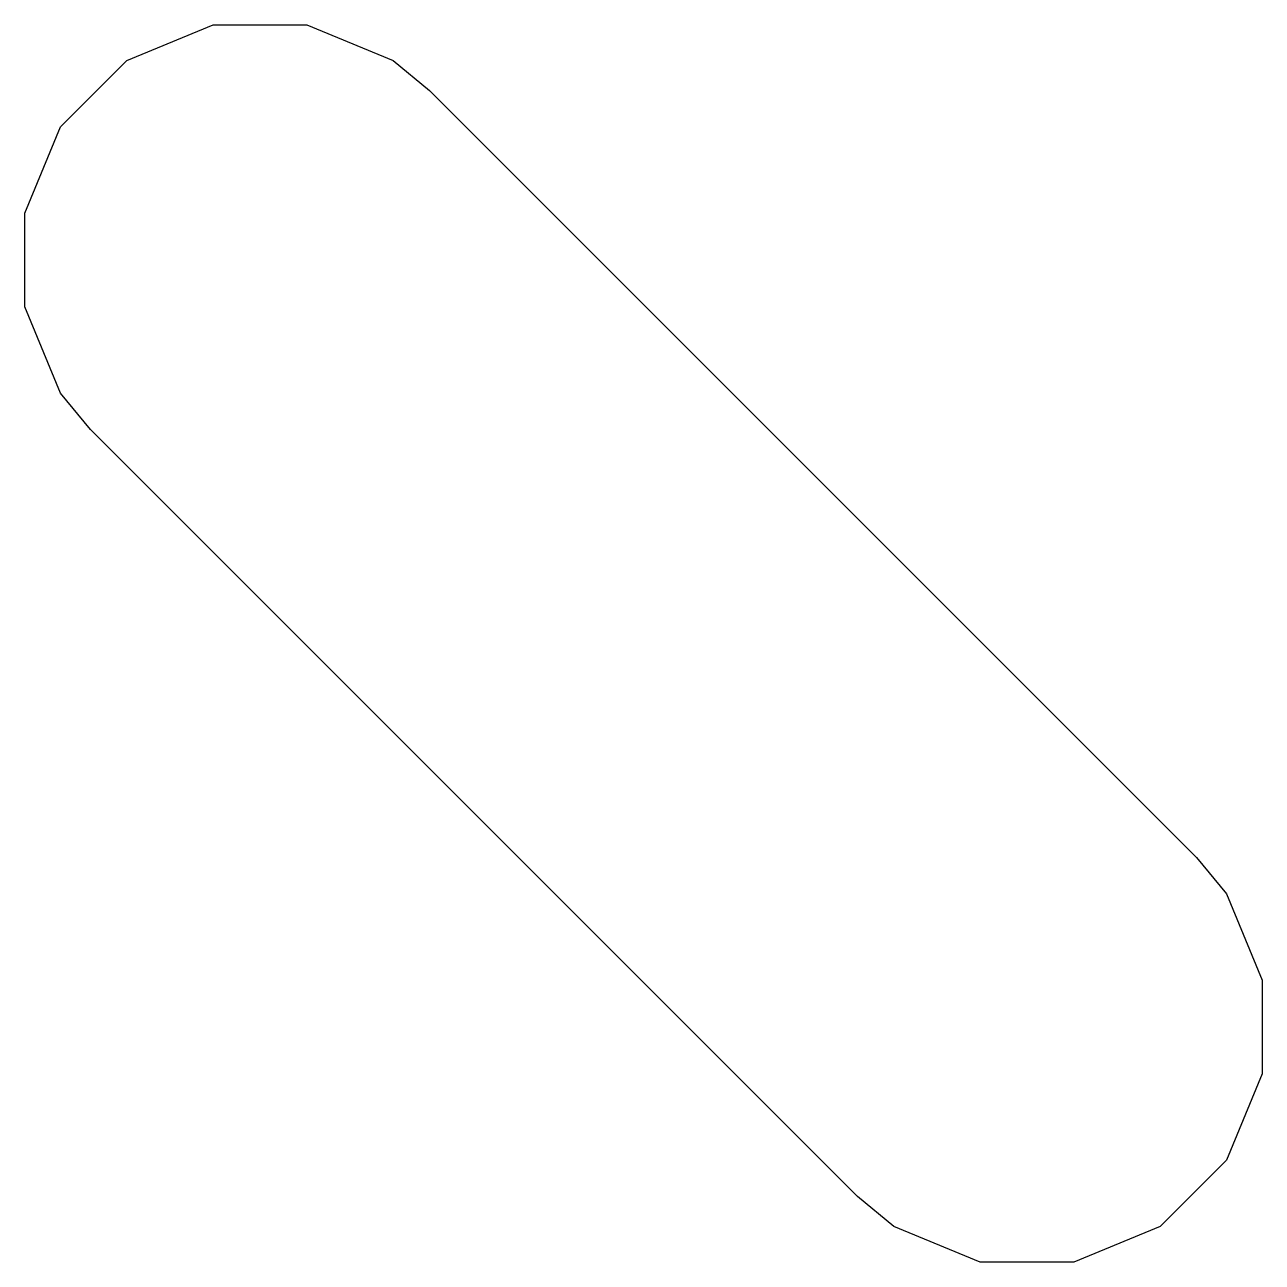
# Model space of a CAD drawing. Header units: millimetres. Extents: x 135.2 to 175.8, y -91.7 to -63.5.
# Drawn here: x 175.177 to 175.823, y -64.123 to -63.477 of the extents above.
import ezdxf

# ---------------------------------------------------------------- set-up
doc = ezdxf.new("R2010")
doc.units = ezdxf.units.MM
doc.layers.add('BLACK', color=7, linetype='CONTINUOUS')

msp = doc.modelspace()

# ---------------------------------------------------------------- linework, layer by layer
at = {"layer": 'BLACK', "linetype": 'CONTINUOUS'}
for p, q in [((175.230554, -63.496067), (175.275613, -63.477402)), ((175.275613, -63.477402), (175.324387, -63.477402)), ((175.324387, -63.477402), (175.369446, -63.496067)), ((175.196067, -63.530554), (175.230554, -63.496067)), ((175.369446, -63.496067), (175.388388, -63.511612)), ((175.388388, -63.511612), (175.788388, -63.911611)), ((175.177402, -63.575613), (175.196067, -63.530554)), ((175.177402, -63.624387), (175.177402, -63.575613)), ((175.196067, -63.669446), (175.177402, -63.624387)), ((175.211612, -63.688388), (175.196067, -63.669446)), ((175.611611, -64.088388), (175.211612, -63.688388)), ((175.788388, -63.911611), (175.803933, -63.930553)), ((175.803933, -63.930553), (175.822598, -63.975613)), ((175.822598, -63.975613), (175.822598, -64.024386)), ((175.822598, -64.024386), (175.803933, -64.069446)), ((175.803933, -64.069446), (175.769446, -64.103933)), ((175.630553, -64.103933), (175.611611, -64.088388)), ((175.675613, -64.122598), (175.630553, -64.103933)), ((175.769446, -64.103933), (175.724386, -64.122598)), ((175.724386, -64.122598), (175.675613, -64.122598))]:
    msp.add_line(p, q, dxfattribs=at)

doc.saveas('drawing.dxf')
